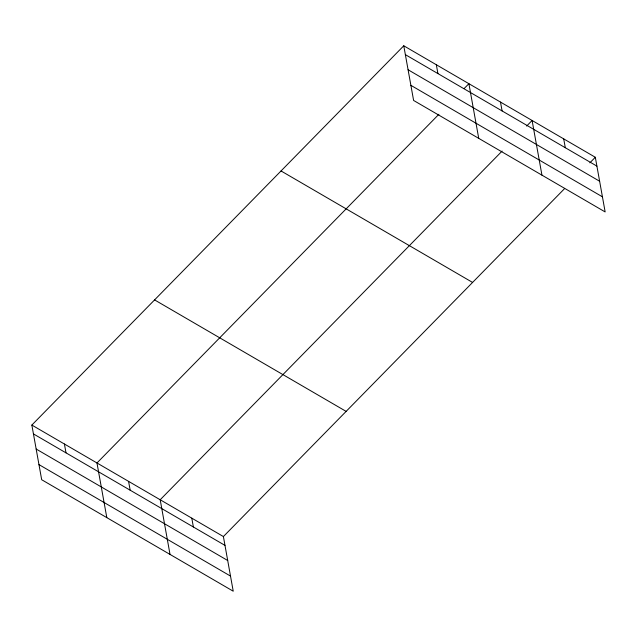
<?xml version="1.0" encoding="UTF-8"?>
<svg xmlns="http://www.w3.org/2000/svg" width="637" height="637" viewBox="0 0 637 637"><rect width="100%" height="100%" fill="white"/><g stroke="black" fill="none" stroke-linecap="round" stroke-linejoin="round"><path stroke-width="0.96" d="M31.85 425.062L223.396 536.553L233.23 591.208L41.684 479.725L31.85 425.062L403.77 45.792L595.316 157.275L605.15 211.938L413.604 100.447L403.77 45.792M438.893 114.294L96.975 462.972L106.809 517.626M464.118 88.567L468.896 83.702L478.729 138.356M502.107 151.08L160.19 499.758L170.023 554.413M526.648 126.054L532.102 120.489L541.944 175.143M223.396 536.553L564.629 188.568M589.862 162.841L595.316 157.275M405.363 54.639L596.909 166.122M408.078 69.759L599.624 181.242M410.881 85.334L602.427 196.817M281.036 170.955L472.582 282.438M154.584 299.908L346.13 411.391M33.443 433.908L224.988 545.391M36.158 449.029L227.712 560.512M38.961 464.604L230.514 576.087M563.713 138.882L565.306 147.728M500.499 102.095L502.091 110.942M436.329 64.743L437.922 73.589M191.793 518.152L193.385 526.998M128.578 481.365L130.171 490.211M64.417 444.013L66.001 452.859"/></g></svg>
